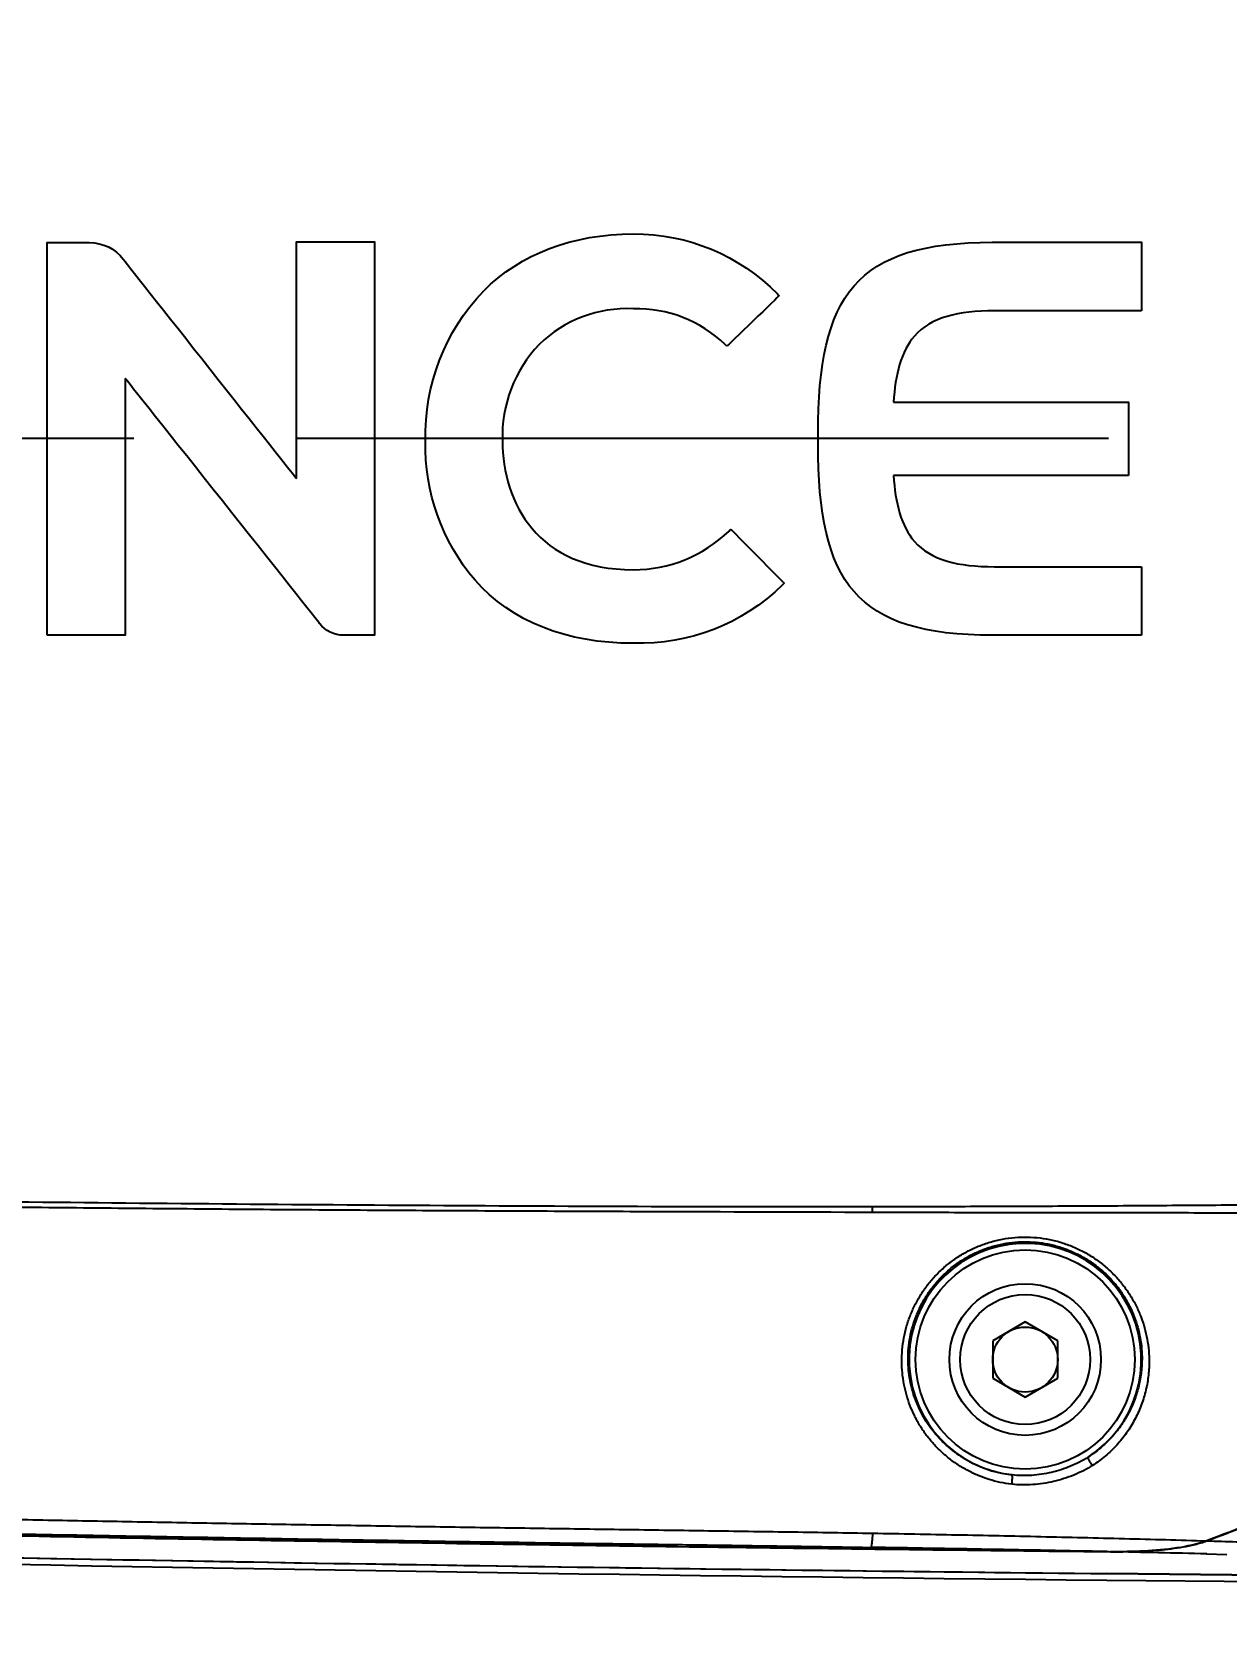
# Model space of a CAD drawing. Header units: millimetres. Extents: x 5828 to 6704, y 123 to 421.
# Drawn here: x 6534.804 to 6537.562, y 364.099 to 367.794 of the extents above; entities that cross this region are included whole.
import ezdxf

# ---------------------------------------------------------------- set-up
doc = ezdxf.new("R2010")
doc.units = ezdxf.units.MM
doc.linetypes.add('CENTER', pattern=[0.6, 0.375, -0.075, 0.075, -0.075])
for name, color, linetype in [('中心线', 7, 'Continuous'), ('外形图', 7, 'Continuous'), ('尺寸标注', 7, 'Continuous'), ('运动范围', 7, 'Continuous')]:
    doc.layers.add(name, color=color, linetype=linetype)
doc.styles.add('微软雅黑', font='msyh.ttc', dxfattribs={"height": 1.5})
doc.dimstyles.new('尺寸标注_1_20比例', dxfattribs={"dimtxt": 1.5, "dimasz": 1.25, "dimexe": 0.5, "dimexo": 0.4, "dimgap": 0.5, "dimtad": 1, "dimdec": 1, "dimlfac": 20, "dimdsep": 46, "dimtxsty": '微软雅黑', "dimcen": 0.09, "dimadec": 0, "dimazin": 0, "dimtp": 0.01, "dimtm": 0.01, "dimtfac": 1, "dimtdec": 1, "dimtofl": 0, "dimtmove": 0, "dimatfit": 3, "dimfxl": 1, "dimtolj": 1, "dimarcsym": 0})

# ---------------------------------------------------------------- blocks, each defined once
blk = doc.blocks.new('*D1144')
at = {"layer": 'Defpoints', "color": 0}
for p in [(6557.7962, 395.6702), (6487.6476, 286.2413), (6537.9972, 286.2413)]:
    blk.add_point(p, dxfattribs=at)
at = {"layer": '尺寸标注', "color": 0, "lineweight": -2}
for p, q in [((6557.3962, 395.6702), (6487.1476, 395.6702)), ((6487.6476, 394.4202), (6487.6476, 287.4913)), ((6537.5972, 286.2413), (6487.1476, 286.2413))]:
    blk.add_line(p, q, dxfattribs=at)
at = {"layer": '尺寸标注', "color": 0}
for points in [[(6487.856, 394.4202), (6487.4393, 394.4202), (6487.6476, 395.6702)], [(6487.4393, 287.4913), (6487.856, 287.4913), (6487.6476, 286.2413)]]:
    blk.add_solid(points, dxfattribs=at)
at = {"layer": '尺寸标注', "color": 0, "insert": (6486.376, 340.9558), "char_height": 1.5, "attachment_point": 5, "rotation": 90, "style": '微软雅黑'}
blk.add_mtext('\\A1;\\A1;{\\fAlibaba PuHuiTi 3.0 55 Regular|b0|i0|c134|p18;2188.6}', dxfattribs=at)

msp = doc.modelspace()

# ---------------------------------------------------------------- linework, layer by layer
at = {"layer": '中心线', "linetype": 'CENTER', "ltscale": 5}
msp.add_line((6564.2883, 366.8553), (6521.5298, 366.8553), dxfattribs=at)
at = {"layer": '外形图', "linetype": 'ByBlock'}
for p, q in [((6536.7437, 365.0697), (6536.7437, 365.0825)), ((6537.0962, 364.8169), (6537.0212, 364.7736)), ((6537.1712, 364.7736), (6537.0962, 364.8169)), ((6537.0212, 364.7736), (6537.0212, 364.687)), ((6537.1712, 364.687), (6537.1712, 364.7736)), ((6537.0212, 364.687), (6537.0962, 364.6437)), ((6537.0962, 364.6437), (6537.1712, 364.687)), ((6537.5153, 364.3119), (6537.5151, 364.3119)), ((6537.2849, 364.2871), (6537.2932, 364.2869)), ((6537.2849, 364.287), (6537.2933, 364.2868)), ((6537.5151, 364.2819), (6537.562, 364.2807)), ((6537.2844, 364.2364), (6538.0366, 364.2293)), ((6538.0366, 364.2293), (6537.2844, 364.2364)), ((6537.2843, 364.2211), (6538.0365, 364.214))]:
    msp.add_line(p, q, dxfattribs=at)
for radius in [0.253, 0.175, 0.15, 0.075]:
    msp.add_circle((6537.0962, 364.7303), radius, dxfattribs=at)
for centre, radius, start, end in [((6537.0962, 364.7303), 0.268, 302.8618, 263.427), ((6539.0515, 587.3326), 223.1008, 268.606139, 268.934052), ((6539.8154, 628.2612), 264.0365, 268.933534, 269.193667), ((6540.6803, 691.2933), 327.0239, 269.225572, 269.405107), ((6534.8619, 243.1983), 121.113, 88.853652, 89.111659), ((6537.3102, 365.8852), 1.5984, 269.0946, 269.3926), ((6535.6646, 286.1394), 78.1644, 88.643405, 88.80602), ((6540.6124, 684.8532), 320.6341, 269.193573, 269.405293)]:
    msp.add_arc(centre, radius, start, end, dxfattribs=at)
for points, knots in [([(6536.2603, 364.2992), (6535.7358, 364.3064), (6534.6869, 364.3234), (6533.1138, 364.3595), (6531.8032, 364.4001), (6530.7549, 364.4401), (6529.9689, 364.474), (6529.183, 364.5122), (6528.3975, 364.5553), (6527.743, 364.5937), (6527.2197, 364.6304), (6526.8268, 364.6498), (6526.4374, 364.7181), (6525.9472, 364.9084), (6525.408, 365.3031), (6524.9696, 365.9729), (6524.7919, 366.7539), (6524.8988, 367.5478), (6525.276, 368.2549), (6525.8761, 368.7837), (6526.5012, 369.0271), (6527.0244, 369.0704), (6527.4169, 369.0933), (6527.8095, 369.1203), (6528.333, 369.1514), (6528.9877, 369.1881), (6529.7734, 369.2274), (6530.5594, 369.2624), (6531.6076, 369.3037), (6532.9182, 369.3457), (6534.4913, 369.3833), (6535.5402, 369.4011), (6536.0646, 369.4086)], [0, 0, 0, 0, 0.062547, 0.125094, 0.187642, 0.218915, 0.250189, 0.281463, 0.312736, 0.34401, 0.359646, 0.375288, 0.390909, 0.40654, 0.437679, 0.468836, 0.500009, 0.531187, 0.562362, 0.593532, 0.624708, 0.640342, 0.655997, 0.671626, 0.687262, 0.718537, 0.749811, 0.781085, 0.812358, 0.874905, 0.937453, 1, 1, 1, 1]), ([(6537.2932, 369.4237), (6537.0074, 369.4207), (6536.4358, 369.414), (6535.5783, 369.4017), (6534.7209, 369.3866), (6533.8636, 369.3683), (6533.1492, 369.3503), (6532.5777, 369.3339), (6532.1492, 369.3206), (6531.7206, 369.3063), (6531.2922, 369.2909), (6530.8637, 369.2744), (6530.4353, 369.2567), (6530.0069, 369.2378), (6529.5787, 369.2176), (6529.2218, 369.1997), (6528.9364, 369.1847), (6528.7223, 369.1731), (6528.5082, 369.1611), (6528.2942, 369.1488), (6528.0802, 369.1362), (6527.9019, 369.1253), (6527.7592, 369.1164), (6527.6522, 369.1097), (6527.5453, 369.1029), (6527.4383, 369.0959), (6527.3313, 369.0889), (6527.2422, 369.083), (6527.1709, 369.0782), (6527.1174, 369.0746), (6527.0729, 369.0715), (6527.0372, 369.069), (6527.0105, 369.0672), (6526.9838, 369.0654), (6526.957, 369.0636), (6526.9303, 369.0618), (6526.8946, 369.0592), (6526.8501, 369.0557), (6526.8057, 369.0513), (6526.7702, 369.0472), (6526.7348, 369.0425), (6526.6906, 369.0358), (6526.6378, 369.0265), (6526.5677, 369.0124), (6526.4808, 368.9917), (6526.3779, 368.9618), (6526.2765, 368.9269), (6526.1769, 368.8871), (6526.0794, 368.8425), (6525.9841, 368.7933), (6525.8913, 368.7395), (6525.8013, 368.6813), (6525.7142, 368.6187), (6525.6302, 368.552), (6525.5496, 368.4813), (6525.4725, 368.4068), (6525.3991, 368.3287), (6525.3295, 368.247), (6525.2641, 368.1621), (6525.2028, 368.0742), (6525.1458, 367.9833), (6525.0933, 367.8898), (6525.0454, 367.7939), (6525.0022, 367.6957), (6524.9639, 367.5955), (6524.9305, 367.4936), (6524.9021, 367.3903), (6524.8709, 367.2508), (6524.8498, 367.1092), (6524.8391, 366.9666), (6524.8353, 366.8237), (6524.8437, 366.645), (6524.8694, 366.468), (6524.9001, 366.3284), (6524.9282, 366.2249), (6524.9612, 366.1228), (6524.9991, 366.0226), (6525.0419, 365.9242), (6525.0894, 365.8281), (6525.1416, 365.7344), (6525.1982, 365.6433), (6525.2591, 365.5551), (6525.3243, 365.47), (6525.3935, 365.3881), (6525.4666, 365.3096), (6525.5435, 365.2348), (6525.6239, 365.1639), (6525.7076, 365.0969), (6525.7944, 365.034), (6525.8843, 364.9754), (6525.9768, 364.9213), (6526.0719, 364.8717), (6526.1692, 364.8267), (6526.2687, 364.7866), (6526.3699, 364.7513), (6526.4728, 364.721), (6526.577, 364.6957), (6526.6823, 364.6755), (6526.7707, 364.6628), (6526.8418, 364.6556), (6526.8863, 364.6519), (6526.922, 364.6493), (6526.9487, 364.6475), (6526.9755, 364.6457), (6527.0111, 364.6433), (6527.0557, 364.6402), (6527.1091, 364.6366), (6527.1626, 364.6329), (6527.2339, 364.6281), (6527.323, 364.6222), (6527.43, 364.6152), (6527.537, 364.6082), (6527.6439, 364.6014), (6527.7509, 364.5946), (6527.8936, 364.5857), (6528.0719, 364.5749), (6528.2859, 364.5622), (6528.4999, 364.5499), (6528.714, 364.5379), (6528.928, 364.5263), (6529.2135, 364.5113), (6529.5703, 364.4934), (6529.9986, 364.4732), (6530.427, 364.4542), (6530.8554, 364.4365), (6531.2838, 364.4199), (6531.7123, 364.4045), (6532.1409, 364.3902), (6532.5694, 364.3769), (6533.1409, 364.3605), (6533.8553, 364.3424), (6534.7126, 364.3241), (6535.57, 364.309), (6536.4274, 364.2966), (6536.9991, 364.29), (6537.2849, 364.287)], [0, 0, 0, 0, 0.031251, 0.062501, 0.093752, 0.125002, 0.156253, 0.171878, 0.187503, 0.203128, 0.218754, 0.234379, 0.250004, 0.265629, 0.281255, 0.29688, 0.304692, 0.312505, 0.320318, 0.32813, 0.335943, 0.343756, 0.347662, 0.351568, 0.355475, 0.359381, 0.363287, 0.367194, 0.369147, 0.3711, 0.373053, 0.37403, 0.375006, 0.375983, 0.376959, 0.377936, 0.378912, 0.380866, 0.382819, 0.383795, 0.384772, 0.386725, 0.388678, 0.390631, 0.394537, 0.398443, 0.402349, 0.406256, 0.410162, 0.414068, 0.417974, 0.42188, 0.425786, 0.429693, 0.433599, 0.437505, 0.441411, 0.445317, 0.449224, 0.45313, 0.457036, 0.460942, 0.464848, 0.468754, 0.472661, 0.476567, 0.480473, 0.484379, 0.492189, 0.496095, 0.500002, 0.507812, 0.515622, 0.519528, 0.523434, 0.52734, 0.531246, 0.535153, 0.539059, 0.542965, 0.546871, 0.550777, 0.554683, 0.55859, 0.562496, 0.566402, 0.570308, 0.574214, 0.57812, 0.582027, 0.585933, 0.589839, 0.593745, 0.597651, 0.601557, 0.605463, 0.609369, 0.613275, 0.617181, 0.619134, 0.621088, 0.622064, 0.623041, 0.624017, 0.624994, 0.626947, 0.6289, 0.630853, 0.632806, 0.636713, 0.640619, 0.644525, 0.648432, 0.652338, 0.656244, 0.664057, 0.67187, 0.679682, 0.687495, 0.695308, 0.70312, 0.718745, 0.734371, 0.749996, 0.765621, 0.781246, 0.796872, 0.812497, 0.828122, 0.843747, 0.874998, 0.906248, 0.937499, 0.968749, 1, 1, 1, 1]), ([(6534.8386, 367.3078), (6534.8386, 367.3078), (6534.8386, 367.3078), (6534.9364, 367.3078), (6534.9364, 367.3078)], [0.07692308, 0.07692308, 0.07692308, 0.07692308, 0.07692309, 0.15384615, 0.15384615, 0.15384615, 0.15384615]), ([(6534.9364, 367.3078), (6534.9364, 367.3078), (6534.9669, 367.3078), (6534.9956, 367.2936), (6535.0141, 367.2694)], [0.15384615, 0.15384615, 0.15384615, 0.15384615, 0.15384616, 0.23076923, 0.23076923, 0.23076923, 0.23076923]), ([(6535.4139, 366.7636), (6535.4139, 366.7636), (6535.4139, 366.7636), (6535.4139, 367.3091), (6535.4139, 367.3091)], [0.30769231, 0.30769231, 0.30769231, 0.30769231, 0.30769232, 0.38461538, 0.38461538, 0.38461538, 0.38461538]), ([(6535.4139, 367.3091), (6535.4139, 367.3091), (6535.4139, 367.3091), (6535.594, 367.3091), (6535.594, 367.3091)], [0.38461538, 0.38461538, 0.38461538, 0.38461538, 0.38461539, 0.46153846, 0.46153846, 0.46153846, 0.46153846]), ([(6535.594, 367.3091), (6535.594, 367.3091), (6535.594, 367.3091), (6535.594, 366.4015), (6535.594, 366.4015)], [0.46153846, 0.46153846, 0.46153846, 0.46153846, 0.46153847, 0.53846154, 0.53846154, 0.53846154, 0.53846154]), ([(6535.8458, 367.1959), (6535.8458, 367.1959), (6535.9315, 367.282), (6536.0511, 367.3276), (6536.1918, 367.3276)], [0.16666667, 0.16666667, 0.16666667, 0.16666667, 0.16666668, 0.22222222, 0.22222222, 0.22222222, 0.22222222]), ([(6536.1918, 367.3276), (6536.1918, 367.3276), (6536.3184, 367.3279), (6536.4353, 367.2792), (6536.5243, 367.1892)], [0.22222222, 0.22222222, 0.22222222, 0.22222222, 0.22222223, 0.27777778, 0.27777778, 0.27777778, 0.27777778]), ([(6537.021, 367.3084), (6537.021, 367.3084), (6537.021, 367.3084), (6537.3644, 367.3084), (6537.3644, 367.3084)], [0.05263158, 0.05263158, 0.05263158, 0.05263158, 0.05263159, 0.10526316, 0.10526316, 0.10526316, 0.10526316]), ([(6537.3644, 367.3084), (6537.3644, 367.3084), (6537.3644, 367.3084), (6537.3644, 367.1503), (6537.3644, 367.1503)], [0.10526316, 0.10526316, 0.10526316, 0.10526316, 0.10526317, 0.15789474, 0.15789474, 0.15789474, 0.15789474]), ([(6535.0141, 367.2694), (6535.0141, 367.2694), (6535.0141, 367.2694), (6535.4139, 366.7636), (6535.4139, 366.7636)], [0.23076923, 0.23076923, 0.23076923, 0.23076923, 0.23076924, 0.30769231, 0.30769231, 0.30769231, 0.30769231]), ([(6535.7118, 366.8501), (6535.7118, 366.8501), (6535.7091, 366.9803), (6535.7561, 367.1016), (6535.8458, 367.1959)], [0.11111111, 0.11111111, 0.11111111, 0.11111111, 0.11111112, 0.16666667, 0.16666667, 0.16666667, 0.16666667]), ([(6536.5284, 367.1851), (6536.5284, 367.1851), (6536.5284, 367.1851), (6536.4078, 367.0686), (6536.4078, 367.0686)], [0.33333333, 0.33333333, 0.33333333, 0.33333333, 0.33333334, 0.38888889, 0.38888889, 0.38888889, 0.38888889]), ([(6536.5243, 367.1892), (6536.5243, 367.1892), (6536.5243, 367.1892), (6536.5284, 367.1851), (6536.5284, 367.1851)], [0.27777778, 0.27777778, 0.27777778, 0.27777778, 0.27777779, 0.33333333, 0.33333333, 0.33333333, 0.33333333]), ([(6536.1918, 367.1552), (6536.1918, 367.1552), (6536.1099, 367.1584), (6536.0334, 367.1294), (6535.9742, 367.0728)], [0.5, 0.5, 0.5, 0.5, 0.50000001, 0.55555556, 0.55555556, 0.55555556, 0.55555556]), ([(6536.4038, 367.0724), (6536.4038, 367.0724), (6536.346, 367.1275), (6536.2716, 367.1565), (6536.1918, 367.1552)], [0.44444444, 0.44444444, 0.44444444, 0.44444444, 0.44444445, 0.5, 0.5, 0.5, 0.5]), ([(6537.025, 367.1503), (6537.025, 367.1503), (6536.9416, 367.1503), (6536.8787, 367.1355), (6536.8404, 367.0918)], [0.21052632, 0.21052632, 0.21052632, 0.21052632, 0.21052633, 0.26315789, 0.26315789, 0.26315789, 0.26315789]), ([(6537.3644, 367.1503), (6537.3644, 367.1503), (6537.3644, 367.1503), (6537.025, 367.1503), (6537.025, 367.1503)], [0.15789474, 0.15789474, 0.15789474, 0.15789474, 0.15789475, 0.21052632, 0.21052632, 0.21052632, 0.21052632]), ([(6535.9742, 367.0728), (6535.9742, 367.0728), (6535.9169, 367.0119), (6535.8871, 366.9338), (6535.8893, 366.8502)], [0.55555556, 0.55555556, 0.55555556, 0.55555556, 0.55555557, 0.61111111, 0.61111111, 0.61111111, 0.61111111]), ([(6536.4078, 367.0686), (6536.4078, 367.0686), (6536.4078, 367.0686), (6536.4038, 367.0724), (6536.4038, 367.0724)], [0.38888889, 0.38888889, 0.38888889, 0.38888889, 0.3888889, 0.44444444, 0.44444444, 0.44444444, 0.44444444]), ([(6536.8404, 367.0918), (6536.8404, 367.0918), (6536.8101, 367.0573), (6536.7961, 367.0023), (6536.7924, 366.9394)], [0.26315789, 0.26315789, 0.26315789, 0.26315789, 0.2631579, 0.31578947, 0.31578947, 0.31578947, 0.31578947]), ([(6535.4674, 366.4289), (6535.4674, 366.4289), (6535.4674, 366.4289), (6535.0187, 366.9941), (6535.0187, 366.9941)], [0.69230769, 0.69230769, 0.69230769, 0.69230769, 0.6923077, 0.76923077, 0.76923077, 0.76923077, 0.76923077]), ([(6535.0187, 366.9941), (6535.0187, 366.9941), (6535.0187, 366.9941), (6535.0187, 366.4015), (6535.0187, 366.4015)], [0.76923077, 0.76923077, 0.76923077, 0.76923077, 0.76923078, 0.84615385, 0.84615385, 0.84615385, 0.84615385]), ([(6536.7924, 366.9394), (6536.7924, 366.9394), (6536.7924, 366.9394), (6537.3348, 366.9394), (6537.3348, 366.9394)], [0.31578947, 0.31578947, 0.31578947, 0.31578947, 0.31578948, 0.36842105, 0.36842105, 0.36842105, 0.36842105]), ([(6537.3348, 366.9394), (6537.3348, 366.9394), (6537.3348, 366.9394), (6537.3348, 366.8551), (6537.3348, 366.8551)], [0.36842105, 0.36842105, 0.36842105, 0.36842105, 0.36842106, 0.42105263, 0.42105263, 0.42105263, 0.42105263]), ([(6536.6182, 366.8551), (6536.6182, 366.8551), (6536.6182, 366.8551), (6536.6182, 366.8666), (6536.6182, 366.8666)], [0.8947368, 0.8947368, 0.8947368, 0.8947368, 0.8947369, 1, 1, 1, 1]), ([(6536.6182, 366.8435), (6536.6182, 366.8435), (6536.6182, 366.8435), (6536.6182, 366.8551), (6536.6182, 366.8551)], [0.84210526, 0.84210526, 0.84210526, 0.84210526, 0.84210527, 0.89473684, 0.89473684, 0.89473684, 0.89473684]), ([(6537.3348, 366.8551), (6537.3348, 366.8551), (6537.3348, 366.8551), (6537.3348, 366.7706), (6537.3348, 366.7706)], [0.42105263, 0.42105263, 0.42105263, 0.42105263, 0.42105264, 0.47368421, 0.47368421, 0.47368421, 0.47368421]), ([(6535.8262, 366.5284), (6535.8262, 366.5284), (6535.7494, 366.6192), (6535.7096, 366.7312), (6535.7118, 366.8501)], [0.05555556, 0.05555556, 0.05555556, 0.05555556, 0.05555557, 0.11111111, 0.11111111, 0.11111111, 0.11111111]), ([(6535.8893, 366.8502), (6535.8893, 366.8502), (6535.8905, 366.7065), (6535.9707, 366.5528), (6536.1918, 366.5528)], [0.61111111, 0.61111111, 0.61111111, 0.61111111, 0.61111112, 0.66666667, 0.66666667, 0.66666667, 0.66666667]), ([(6537.021, 366.4017), (6537.021, 366.4017), (6536.705, 366.4017), (6536.6182, 366.5227), (6536.6182, 366.8435)], [0.78947368, 0.78947368, 0.78947368, 0.78947368, 0.78947369, 0.84210526, 0.84210526, 0.84210526, 0.84210526]), ([(6537.3348, 366.7706), (6537.3348, 366.7706), (6537.3348, 366.7706), (6536.7924, 366.7706), (6536.7924, 366.7706)], [0.47368421, 0.47368421, 0.47368421, 0.47368421, 0.47368422, 0.52631579, 0.52631579, 0.52631579, 0.52631579]), ([(6536.7924, 366.7706), (6536.7924, 366.7706), (6536.7961, 366.7078), (6536.8101, 366.6529), (6536.8404, 366.6183)], [0.52631579, 0.52631579, 0.52631579, 0.52631579, 0.5263158, 0.57894737, 0.57894737, 0.57894737, 0.57894737]), ([(6536.1918, 366.5528), (6536.1918, 366.5528), (6536.2751, 366.5532), (6536.3524, 366.5844), (6536.4127, 366.642)], [0.66666667, 0.66666667, 0.66666667, 0.66666667, 0.66666668, 0.72222222, 0.72222222, 0.72222222, 0.72222222]), ([(6536.4127, 366.642), (6536.4127, 366.642), (6536.4127, 366.642), (6536.4168, 366.646), (6536.4168, 366.646)], [0.72222222, 0.72222222, 0.72222222, 0.72222222, 0.72222223, 0.77777778, 0.77777778, 0.77777778, 0.77777778]), ([(6536.4168, 366.646), (6536.4168, 366.646), (6536.4168, 366.646), (6536.5398, 366.5216), (6536.5398, 366.5216)], [0.77777778, 0.77777778, 0.77777778, 0.77777778, 0.77777779, 0.83333333, 0.83333333, 0.83333333, 0.83333333]), ([(6536.8404, 366.6183), (6536.8404, 366.6183), (6536.8787, 366.5746), (6536.9416, 366.5598), (6537.025, 366.5598)], [0.57894737, 0.57894737, 0.57894737, 0.57894737, 0.57894738, 0.63157895, 0.63157895, 0.63157895, 0.63157895]), ([(6537.025, 366.5598), (6537.025, 366.5598), (6537.025, 366.5598), (6537.3644, 366.5598), (6537.3644, 366.5598)], [0.63157895, 0.63157895, 0.63157895, 0.63157895, 0.63157896, 0.68421053, 0.68421053, 0.68421053, 0.68421053]), ([(6537.3644, 366.5598), (6537.3644, 366.5598), (6537.3644, 366.5598), (6537.3644, 366.4017), (6537.3644, 366.4017)], [0.68421053, 0.68421053, 0.68421053, 0.68421053, 0.68421054, 0.73684211, 0.73684211, 0.73684211, 0.73684211]), ([(6536.5398, 366.5216), (6536.5398, 366.5216), (6536.5398, 366.5216), (6536.5358, 366.5176), (6536.5358, 366.5176)], [0.83333333, 0.83333333, 0.83333333, 0.83333333, 0.83333334, 0.88888889, 0.88888889, 0.88888889, 0.88888889]), ([(6536.5358, 366.5176), (6536.5358, 366.5176), (6536.4425, 366.4272), (6536.3216, 366.3799), (6536.1918, 366.383)], [0.8888889, 0.8888889, 0.8888889, 0.8888889, 0.8888889, 1, 1, 1, 1]), ([(6535.5233, 366.4015), (6535.5233, 366.4015), (6535.5014, 366.4015), (6535.4808, 366.4116), (6535.4674, 366.4289)], [0.61538462, 0.61538462, 0.61538462, 0.61538462, 0.61538463, 0.69230769, 0.69230769, 0.69230769, 0.69230769]), ([(6535.0187, 366.4015), (6535.0187, 366.4015), (6535.0187, 366.4015), (6534.8386, 366.4015), (6534.8386, 366.4015)], [0.8461538, 0.8461538, 0.8461538, 0.8461538, 0.8461539, 1, 1, 1, 1]), ([(6535.594, 366.4015), (6535.594, 366.4015), (6535.594, 366.4015), (6535.5233, 366.4015), (6535.5233, 366.4015)], [0.53846154, 0.53846154, 0.53846154, 0.53846154, 0.53846155, 0.61538462, 0.61538462, 0.61538462, 0.61538462]), ([(6537.3644, 366.4017), (6537.3644, 366.4017), (6537.3644, 366.4017), (6537.021, 366.4017), (6537.021, 366.4017)], [0.73684211, 0.73684211, 0.73684211, 0.73684211, 0.73684212, 0.78947368, 0.78947368, 0.78947368, 0.78947368]), ([(6536.7437, 365.0825), (6536.5734, 365.0822), (6536.2329, 365.0827), (6535.7222, 365.0851), (6535.2115, 365.089), (6534.7008, 365.0942), (6534.1901, 365.1007), (6533.6794, 365.1086), (6533.1687, 365.1179), (6532.4879, 365.1321), (6531.6369, 365.1533), (6530.6159, 365.1841), (6529.5951, 365.2202), (6528.9146, 365.2479), (6528.5745, 365.2626)], [0, 0, 0, 0, 0.0625, 0.125, 0.1875, 0.25, 0.3125, 0.375, 0.4375, 0.5, 0.625, 0.75, 0.875, 1, 1, 1, 1]), ([(6536.7437, 365.0697), (6536.5733, 365.0702), (6536.3177, 365.0709), (6535.9768, 365.0723), (6535.7212, 365.0736), (6535.4656, 365.0752), (6535.21, 365.0772), (6534.9543, 365.0795), (6534.6135, 365.0831), (6534.1875, 365.0884), (6533.6763, 365.096), (6533.1651, 365.105), (6532.4836, 365.1188), (6531.6317, 365.1393), (6530.6096, 365.1693), (6529.5877, 365.2047), (6528.9066, 365.2319), (6528.5661, 365.2464)], [0, 0, 0, 0, 0.0625, 0.09375, 0.125, 0.15625, 0.1875, 0.21875, 0.25, 0.3125, 0.375, 0.4375, 0.5, 0.625, 0.75, 0.875, 1, 1, 1, 1]), ([(6538.3461, 365.0937), (6538.3133, 365.0934), (6538.2474, 365.0926), (6538.1484, 365.0916), (6538.049, 365.0906), (6537.916, 365.0893), (6537.7492, 365.0878), (6537.5486, 365.0861), (6537.3476, 365.0847), (6537.1464, 365.0837), (6536.9451, 365.0829), (6536.8108, 365.0826), (6536.7437, 365.0825)], [0, 0, 0, 0, 0.061527, 0.123327, 0.185351, 0.247561, 0.372407, 0.49764, 0.623104, 0.748692, 0.874337, 1, 1, 1, 1]), ([(6538.345, 365.0703), (6538.3122, 365.0701), (6538.2464, 365.0698), (6538.1475, 365.0694), (6538.0483, 365.0691), (6537.9487, 365.0688), (6537.8489, 365.0686), (6537.7488, 365.0685), (6537.6486, 365.0684), (6537.5483, 365.0684), (6537.4479, 365.0684), (6537.3474, 365.0685), (6537.2468, 365.0687), (6537.1462, 365.0688), (6537.0456, 365.0689), (6536.9114, 365.0692), (6536.8108, 365.0695), (6536.7437, 365.0697)], [0, 0, 0, 0, 0.061484, 0.123251, 0.18525, 0.247443, 0.309793, 0.372272, 0.434851, 0.497509, 0.560228, 0.622992, 0.68579, 0.748612, 0.811449, 0.874296, 1, 1, 1, 1]), ([(6536.8113, 364.7252), (6536.8112, 364.7344), (6536.812, 364.7528), (6536.8157, 364.7801), (6536.8222, 364.8072), (6536.8312, 364.8336), (6536.8429, 364.8592), (6536.8571, 364.8836), (6536.8737, 364.9066), (6536.8926, 364.9279), (6536.9137, 364.9474), (6536.9367, 364.9647), (6536.9615, 364.9796), (6536.9877, 364.992), (6537.0152, 365.0017), (6537.0435, 365.0085), (6537.0724, 365.0124), (6537.1015, 365.0134), (6537.1306, 365.0113), (6537.1592, 365.0063), (6537.1871, 364.9985), (6537.2139, 364.9879), (6537.2394, 364.9748), (6537.2633, 364.9593), (6537.2854, 364.9417), (6537.3055, 364.9221), (6537.3235, 364.9009), (6537.3392, 364.8782), (6537.3526, 364.8543), (6537.3635, 364.8294), (6537.3721, 364.8038), (6537.3781, 364.7776), (6537.3817, 364.751), (6537.3825, 364.7332), (6537.3824, 364.7243)], [0, 0, 0, 0, 0.030475, 0.061087, 0.091853, 0.122783, 0.153884, 0.185157, 0.216601, 0.248209, 0.279971, 0.311873, 0.343899, 0.37603, 0.408242, 0.44051, 0.472806, 0.505099, 0.537355, 0.56954, 0.601615, 0.633547, 0.665302, 0.69685, 0.728167, 0.759237, 0.790053, 0.820617, 0.850942, 0.881048, 0.910966, 0.940734, 0.970395, 1, 1, 1, 1]), ([(6536.8258, 364.7303), (6536.8258, 364.7389), (6536.8265, 364.7562), (6536.8301, 364.782), (6536.8362, 364.8075), (6536.8447, 364.8324), (6536.8558, 364.8565), (6536.8692, 364.8796), (6536.885, 364.9013), (6536.9029, 364.9215), (6536.9228, 364.9399), (6536.9446, 364.9563), (6536.9681, 364.9704), (6536.9929, 364.9822), (6537.0189, 364.9913), (6537.0458, 364.9979), (6537.0731, 365.0016), (6537.1008, 365.0025), (6537.1283, 365.0006), (6537.1554, 364.996), (6537.1818, 364.9886), (6537.2073, 364.9786), (6537.2314, 364.9663), (6537.254, 364.9516), (6537.2749, 364.935), (6537.2939, 364.9165), (6537.3108, 364.8965), (6537.3256, 364.8751), (6537.3381, 364.8525), (6537.3484, 364.8291), (6537.3564, 364.805), (6537.362, 364.7803), (6537.3653, 364.7554), (6537.366, 364.7386), (6537.3659, 364.7303)], [0, 0, 0, 0, 0.030392, 0.060935, 0.091648, 0.122543, 0.153626, 0.184899, 0.216361, 0.248005, 0.279819, 0.311789, 0.343897, 0.37612, 0.408435, 0.440812, 0.473221, 0.505626, 0.537991, 0.570277, 0.602442, 0.634446, 0.666254, 0.697831, 0.729151, 0.760197, 0.790962, 0.821449, 0.851673, 0.881658, 0.911437, 0.941054, 0.970557, 1, 1, 1, 1]), ([(6537.0652, 364.4425), (6537.0562, 364.4435), (6537.0386, 364.4464), (6537.0126, 364.4531), (6536.9876, 364.4622), (6536.9638, 364.4735), (6536.9412, 364.4868), (6536.92, 364.502), (6536.9004, 364.519), (6536.8825, 364.5376), (6536.8664, 364.5576), (6536.8522, 364.579), (6536.84, 364.6014), (6536.8298, 364.6249), (6536.8218, 364.6492), (6536.8159, 364.6741), (6536.8123, 364.6995), (6536.8114, 364.7167), (6536.8113, 364.7252)], [0, 0, 0, 0, 0.064858, 0.129277, 0.193236, 0.256738, 0.319805, 0.382475, 0.444795, 0.506822, 0.568617, 0.630245, 0.69177, 0.753256, 0.814767, 0.876359, 0.938087, 1, 1, 1, 1]), ([(6537.0655, 364.464), (6537.0571, 364.465), (6537.0403, 364.4677), (6537.0158, 364.474), (6536.9921, 364.4826), (6536.9696, 364.4932), (6536.9482, 364.5057), (6536.9282, 364.5201), (6536.9098, 364.5361), (6536.8929, 364.5536), (6536.8777, 364.5724), (6536.8643, 364.5925), (6536.8528, 364.6137), (6536.8432, 364.6358), (6536.8356, 364.6586), (6536.8301, 364.6821), (6536.8267, 364.7061), (6536.8259, 364.7222), (6536.8258, 364.7303)], [0, 0, 0, 0, 0.065117, 0.129744, 0.193859, 0.257467, 0.320592, 0.383276, 0.445575, 0.50755, 0.56927, 0.630805, 0.692227, 0.753607, 0.815012, 0.876507, 0.938151, 1, 1, 1, 1]), ([(6537.3659, 364.7303), (6537.3658, 364.7195), (6537.3643, 364.6978), (6537.3582, 364.6657), (6537.3482, 364.6344), (6537.3343, 364.6042), (6537.3165, 364.5757), (6537.2951, 364.5491), (6537.2701, 364.5252), (6537.2514, 364.5114), (6537.2416, 364.5052)], [0, 0, 0, 0, 0.121107, 0.242629, 0.364985, 0.488571, 0.613717, 0.740653, 0.869452, 1, 1, 1, 1]), ([(6537.3824, 364.7243), (6537.3824, 364.7128), (6537.3809, 364.6898), (6537.3745, 364.6558), (6537.3639, 364.6225), (6537.3493, 364.5905), (6537.3306, 364.5603), (6537.308, 364.5322), (6537.2816, 364.507), (6537.2619, 364.4924), (6537.2516, 364.4858)], [0, 0, 0, 0, 0.121459, 0.243291, 0.365883, 0.489597, 0.614737, 0.741505, 0.869963, 1, 1, 1, 1]), ([(6527.0692, 364.6438), (6527.1698, 364.6369), (6527.371, 364.6233), (6527.6728, 364.6039), (6527.9747, 364.5852), (6528.2766, 364.5672), (6528.5785, 364.5499), (6528.8805, 364.5333), (6529.1826, 364.5174), (6529.4846, 364.5022), (6529.7867, 364.4876), (6530.1896, 364.469), (6530.6932, 364.4474), (6531.2976, 364.4237), (6531.9021, 364.4023), (6532.5067, 364.3831), (6533.1114, 364.3658), (6533.7161, 364.3505), (6534.3208, 364.3368), (6534.8248, 364.3268), (6535.228, 364.3196), (6535.5304, 364.3145), (6535.8328, 364.3098), (6536.0848, 364.3062), (6536.2864, 364.3034), (6536.4376, 364.3013), (6536.5887, 364.2991), (6536.6893, 364.2975), (6536.7397, 364.2967)], [0, 0, 0, 0, 0.031251, 0.062503, 0.093754, 0.125005, 0.156256, 0.187508, 0.218759, 0.25001, 0.281262, 0.312513, 0.375015, 0.437518, 0.50002, 0.562523, 0.625025, 0.687528, 0.75003, 0.812533, 0.843784, 0.875035, 0.906286, 0.937537, 0.953163, 0.968787, 0.984404, 1, 1, 1, 1]), ([(6537.5151, 364.3119), (6537.544, 364.3227), (6537.6015, 364.3449), (6537.6874, 364.3794), (6537.773, 364.4148), (6537.8582, 364.4508), (6537.9291, 364.4812), (6537.9857, 364.5058), (6538.0282, 364.5243), (6538.0705, 364.5429), (6538.127, 364.5679), (6538.1692, 364.5868), (6538.1973, 364.5996)], [0, 0, 0, 0, 0.125, 0.25, 0.375, 0.5, 0.625, 0.6875, 0.75, 0.8125, 0.875, 1, 1, 1, 1]), ([(6537.2416, 364.5051), (6537.2352, 364.501), (6537.2219, 364.4933), (6537.194, 364.4804), (6537.1646, 364.471), (6537.1344, 364.4652), (6537.1039, 364.4619), (6537.0808, 364.4623), (6537.0655, 364.464)], [0, 0, 0, 0, 0.124848, 0.249883, 0.500011, 0.625201, 0.750342, 1, 1, 1, 1]), ([(6537.2515, 364.4858), (6537.2508, 364.4867), (6537.2494, 364.4887), (6537.2474, 364.4918), (6537.2455, 364.4949), (6537.2441, 364.4974), (6537.2431, 364.4993), (6537.2426, 364.5006), (6537.2421, 364.5018), (6537.2417, 364.5028), (6537.2415, 364.5036), (6537.2414, 364.5042), (6537.2414, 364.5046), (6537.2414, 364.5049), (6537.2415, 364.5051), (6537.2416, 364.5052)], [0, 0, 0, 0, 0.160681, 0.330011, 0.497599, 0.653168, 0.72345, 0.787295, 0.843776, 0.892124, 0.931771, 0.962458, 0.974528, 0.98459, 1, 1, 1, 1]), ([(6530.872, 364.4735), (6531.1165, 364.4638), (6531.6057, 364.4454), (6532.3395, 364.4211), (6533.0735, 364.3998), (6533.6852, 364.3844), (6534.1745, 364.3733), (6534.4804, 364.3669), (6534.7251, 364.3621), (6534.9087, 364.3586), (6535.0922, 364.3552), (6535.2757, 364.352), (6535.4593, 364.349), (6535.6122, 364.3465), (6535.7346, 364.3446), (6535.8263, 364.3432), (6535.9181, 364.3419), (6536.0099, 364.3405), (6536.1017, 364.3392), (6536.224, 364.3374), (6536.3464, 364.3356), (6536.4687, 364.3338), (6536.5604, 364.3325), (6536.6521, 364.3311), (6536.7132, 364.3301), (6536.7437, 364.3296)], [0, 0, 0, 0, 0.125008, 0.250015, 0.375023, 0.500031, 0.562535, 0.625038, 0.65629, 0.687542, 0.718794, 0.750046, 0.781298, 0.81255, 0.828176, 0.843802, 0.859428, 0.875054, 0.89068, 0.906306, 0.937557, 0.953179, 0.968797, 0.984405, 1, 1, 1, 1]), ([(6537.2516, 364.4858), (6537.2448, 364.4814), (6537.2307, 364.4734), (6537.2085, 364.4633), (6537.1856, 364.4551), (6537.162, 364.4486), (6537.138, 364.444), (6537.1137, 364.4413), (6537.0894, 364.4406), (6537.0732, 364.4416), (6537.0652, 364.4425)], [0, 0, 0, 0, 0.124267, 0.249196, 0.374508, 0.499991, 0.625464, 0.750753, 0.875672, 1, 1, 1, 1]), ([(6537.0652, 364.4425), (6537.0654, 364.4437), (6537.0658, 364.4461), (6537.0662, 364.4497), (6537.0665, 364.4533), (6537.0667, 364.4561), (6537.0667, 364.4582), (6537.0666, 364.4596), (6537.0666, 364.4609), (6537.0664, 364.4619), (6537.0663, 364.4627), (6537.0661, 364.4633), (6537.0659, 364.4637), (6537.0658, 364.4639), (6537.0656, 364.464), (6537.0655, 364.464)], [0, 0, 0, 0, 0.162151, 0.332298, 0.500153, 0.655583, 0.725691, 0.789315, 0.845545, 0.89362, 0.932979, 0.963355, 0.975253, 0.985117, 1, 1, 1, 1]), ([(6536.7437, 364.3296), (6536.7436, 364.3273), (6536.7434, 364.323), (6536.743, 364.3168), (6536.7425, 364.3113), (6536.742, 364.3066), (6536.7415, 364.3033), (6536.7411, 364.301), (6536.7408, 364.2997), (6536.7406, 364.2986), (6536.7403, 364.2977), (6536.74, 364.2971), (6536.7398, 364.2968), (6536.7397, 364.2967)], [0, 0, 0, 0, 0.204269, 0.391187, 0.557521, 0.700413, 0.817456, 0.865683, 0.906803, 0.940704, 0.967362, 0.986924, 1, 1, 1, 1]), ([(6536.7437, 364.3296), (6536.7762, 364.329), (6536.8412, 364.3278), (6536.9385, 364.3259), (6537.0357, 364.3239), (6537.1325, 364.3218), (6537.229, 364.3196), (6537.325, 364.3172), (6537.4203, 364.3147), (6537.4837, 364.3129), (6537.5153, 364.3119)], [0, 0, 0, 0, 0.126388, 0.252574, 0.378489, 0.504043, 0.629107, 0.753536, 0.877218, 1, 1, 1, 1]), ([(6537.2932, 364.2869), (6537.3119, 364.2867), (6537.34, 364.2869), (6537.3773, 364.2885), (6537.4053, 364.2905), (6537.4332, 364.2935), (6537.4563, 364.2969), (6537.4746, 364.3004), (6537.4883, 364.3036), (6537.5018, 364.3073), (6537.5107, 364.3102), (6537.5151, 364.3119)], [0, 0, 0, 0, 0.249992, 0.374993, 0.499994, 0.624994, 0.74999, 0.812493, 0.874996, 0.937499, 1, 1, 1, 1]), ([(6537.5153, 364.3119), (6537.5604, 364.3106), (6537.735, 364.3051), (6537.9095, 364.2986), (6538.0388, 364.2926)], [0, 0, 0, 0, 0.258832, 1, 1, 1, 1])]:
    msp.add_open_spline(points, degree=3, knots=knots, dxfattribs=at)
for points in [[(6534.8386, 366.4015), (6534.8386, 366.4015), (6534.8386, 367.3078), (6534.8386, 367.3078)], [(6536.6182, 366.8666), (6536.6182, 367.1874), (6536.705, 367.3084), (6537.021, 367.3084)], [(6536.1918, 366.383), (6536.0373, 366.383), (6535.9109, 366.4332), (6535.8262, 366.5284)], [(6537.7263, 364.3956), (6537.6564, 364.3667), (6537.5861, 364.3386), (6537.5153, 364.3119)], [(6531.2857, 364.3541), (6533.2843, 364.2796), (6535.2844, 364.242), (6537.2843, 364.2211)], [(6531.2862, 364.3694), (6533.2847, 364.2949), (6535.2846, 364.2573), (6537.2844, 364.2364)], [(6537.5151, 364.3119), (6537.4931, 364.3036), (6537.4697, 364.2989), (6537.4464, 364.2955)], [(6537.3707, 364.2883), (6537.3449, 364.287), (6537.3191, 364.2866), (6537.2932, 364.2869)], [(6537.4464, 364.2955), (6537.4213, 364.2918), (6537.396, 364.2896), (6537.3707, 364.2883)]]:
    msp.add_open_spline(points, degree=3, dxfattribs=at)
at = {"layer": '运动范围'}
msp.add_arc((6557.7962, 336.8553), 58.815, 350, 225, dxfattribs=at)

# ---------------------------------------------------------------- dimensions: what is measured, and where the dimension line sits
at = {"layer": '尺寸标注'}
dim = msp.add_linear_dim(base=(6487.6476, 286.2413), p1=(6557.7962, 395.6702), p2=(6537.9972, 286.2413), angle=90, text='\\A1;{\\fAlibaba PuHuiTi 3.0 55 Regular|b0|i0|c134|p18;2188.6}', dimstyle='尺寸标注_1_20比例', dxfattribs=at)
dim.commit()
dim.dimension.update_dxf_attribs({"geometry": '*D1144', "text_midpoint": (6487.6476, 340.9558), "dimtype": 160})

doc.saveas('drawing.dxf')
